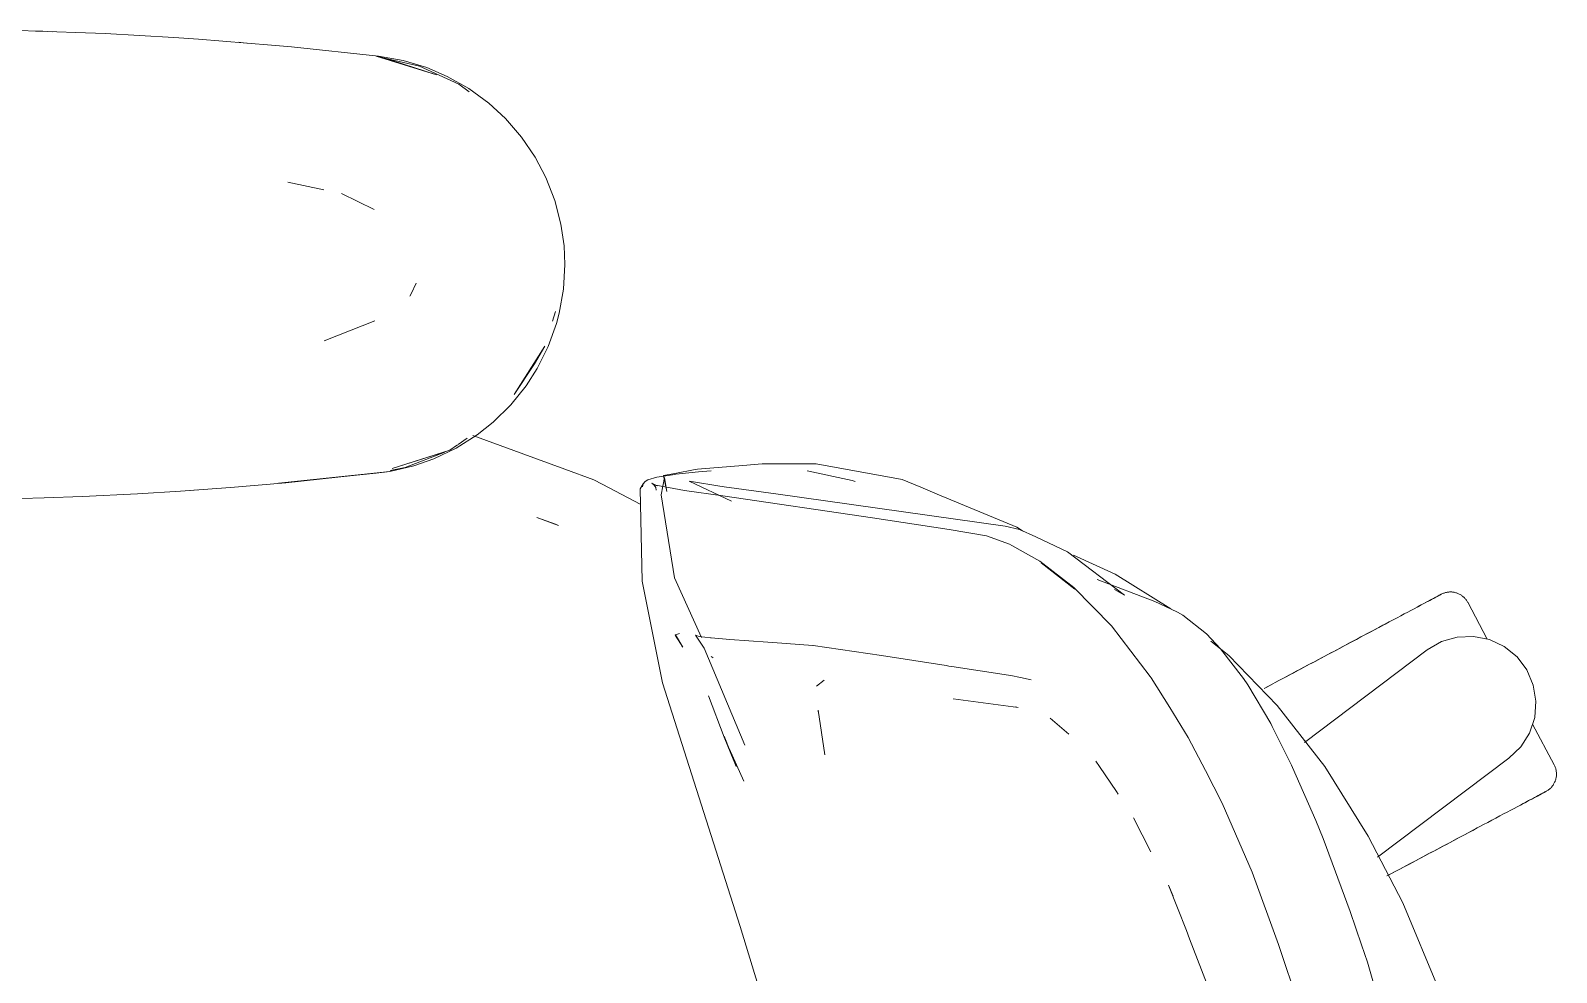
# Model space of a CAD drawing. Header units: millimetres. Extents: x 155920 to 295199, y -4084 to 97293.
# Drawn here: x 160336.6 to 160650.9, y 31957.7 to 32151.8 of the extents above; entities that cross this region are included whole.
import ezdxf

# ---------------------------------------------------------------- set-up
doc = ezdxf.new("R2010")
doc.units = ezdxf.units.MM
doc.header["$MEASUREMENT"] = 0
doc.layers.add('G-IMPT', color=8, linetype='CONTINUOUS', lineweight=9)
doc.layers.add('I-FURN', color=8, linetype='CONTINUOUS', lineweight=9)

msp = doc.modelspace()

# ---------------------------------------------------------------- linework, layer by layer
at = {"layer": 'G-IMPT'}
for p, q in [((160345.93, 32151.37), (160334.17, 32151.76)), ((160339.11, 32151.62), (160337.62, 32151.63)), ((160341.05, 32151.51), (160339.11, 32151.62)), ((160345.93, 32151.37), (160351.96, 32151.11)), ((160366.1, 32150.3), (160351.96, 32151.11)), ((160371.18, 32149.98), (160366.1, 32150.3)), ((160371.18, 32149.98), (160386.24, 32148.73)), ((160379.37, 32149.33), (160381.04, 32149.16)), ((160386.24, 32148.73), (160390.37, 32148.39)), ((160390.37, 32148.39), (160408.3, 32146.48)), ((160407.78, 32146.48), (160420.25, 32142.65)), ((160407.78, 32146.48), (160411.1, 32145.56)), ((160408.3, 32146.48), (160413.34, 32145.58)), ((160416.75, 32144.44), (160408.35, 32146.35)), ((160420.25, 32142.65), (160411.1, 32145.56)), ((160418.2, 32144.12), (160413.34, 32145.58)), ((160416.75, 32144.44), (160424.82, 32140.7)), ((160422.44, 32142.31), (160418.2, 32144.12)), ((160422.44, 32142.31), (160426.88, 32139.79)), ((160426.93, 32139.1), (160424.82, 32140.7)), ((160430.97, 32136.8), (160426.88, 32139.79)), ((160430.97, 32136.8), (160434.4, 32133.63)), ((160437.73, 32129.8), (160434.4, 32133.63)), ((160440.56, 32125.63), (160437.73, 32129.8)), ((160440.56, 32125.63), (160442.75, 32121.47)), ((160442.75, 32121.47), (160444.58, 32116.76)), ((160389.58, 32120.51), (160397.02, 32118.94)), ((160407.41, 32114.91), (160400.63, 32118.17)), ((160445.84, 32111.89), (160444.58, 32116.76)), ((160445.84, 32111.89), (160446.49, 32107.38)), ((160446.66, 32103.53), (160446.49, 32107.38)), ((160446.66, 32103.53), (160446.37, 32098.49)), ((160416.05, 32099.7), (160415.03, 32097.48)), ((160415.03, 32097.48), (160414.74, 32097.03)), ((160446.37, 32098.49), (160445.49, 32093.54)), ((160444.12, 32091.85), (160444.74, 32093.88)), ((160445.49, 32093.54), (160444.92, 32091.41)), ((160397.08, 32087.81), (160407.51, 32091.95)), ((160443.21, 32086.64), (160444.92, 32091.41)), ((160442.56, 32086.74), (160436.24, 32076.79)), ((160442.56, 32086.74), (160440.4, 32083.06)), ((160443.21, 32086.64), (160440.97, 32082.13)), ((160440.4, 32083.06), (160436.24, 32076.79)), ((160440.97, 32082.13), (160438.7, 32078.58)), ((160435.51, 32074.61), (160438.7, 32078.58)), ((160435.51, 32074.61), (160431.91, 32071.06)), ((160431.91, 32071.06), (160428.6, 32068.43)), ((160424.28, 32065.7), (160428.6, 32068.43)), ((160427.71, 32068.32), (160446.65, 32061.37)), ((160422.95, 32065.31), (160411.1, 32061.5)), ((160413.73, 32061.7), (160421.91, 32064.9)), ((160424.28, 32065.7), (160419.7, 32063.51)), ((160422.95, 32065.31), (160420.25, 32064.41)), ((160422.95, 32065.31), (160424.55, 32066.39)), ((160424.67, 32066.47), (160426.53, 32067.73)), ((160410.6, 32060.91), (160415.56, 32062.07)), ((160410.68, 32061.13), (160413.73, 32061.7)), ((160420.25, 32064.41), (160411.1, 32061.5)), ((160419.7, 32063.51), (160415.56, 32062.07)), ((160474.01, 32061.35), (160483.33, 32062.16)), ((160483.33, 32062.16), (160487.29, 32062.5)), ((160491.46, 32062.5), (160487.29, 32062.5)), ((160498.42, 32062.47), (160491.46, 32062.5)), ((160498.42, 32062.47), (160516.12, 32059.23)), ((160389.16, 32058.56), (160377.77, 32057.57)), ((160410.6, 32060.91), (160387.65, 32058.46)), ((160387.65, 32058.46), (160407.78, 32060.58)), ((160410.6, 32060.91), (160389.16, 32058.56)), ((160406.27, 32060.44), (160407.78, 32060.58)), ((160410.6, 32060.91), (160407.78, 32060.58)), ((160446.65, 32061.37), (160452.62, 32059.18)), ((160454.38, 32058.26), (160452.62, 32059.18)), ((160463.2, 32058.83), (160462.82, 32058.34)), ((160463.73, 32059.16), (160463.2, 32058.83)), ((160463.73, 32059.16), (160465.6, 32059.71)), ((160465.09, 32058.11), (160464.58, 32058.51)), ((160465.68, 32057.95), (160464.58, 32058.51)), ((160468.87, 32060.24), (160465.6, 32059.71)), ((160467.2, 32059.65), (160466.51, 32056.06)), ((160469.29, 32060.5), (160466.96, 32060.06)), ((160467.69, 32056.78), (160466.96, 32060.06)), ((160467.69, 32056.78), (160467.2, 32059.65)), ((160468.87, 32060.24), (160469.49, 32060.32)), ((160473.54, 32061.31), (160469.29, 32060.5)), ((160469.49, 32060.32), (160474.18, 32060.83)), ((160472.3, 32058.92), (160481.01, 32054.78)), ((160472.3, 32058.92), (160473.16, 32058.77)), ((160478.19, 32057.94), (160473.16, 32058.77)), ((160474.01, 32061.35), (160473.54, 32061.31)), ((160474.18, 32060.83), (160476.77, 32061.05)), ((160496.56, 32061.06), (160505.87, 32059.02)), ((160505.87, 32059.02), (160506.44, 32058.86)), ((160516.12, 32059.23), (160519.98, 32057.64)), ((160327.12, 32055.16), (160339.42, 32055.45)), ((160347.3, 32055.74), (160339.42, 32055.45)), ((160347.3, 32055.74), (160358.61, 32056.28)), ((160367.48, 32056.84), (160358.61, 32056.28)), ((160367.48, 32056.84), (160377.77, 32057.57)), ((160369.52, 32056.98), (160370.94, 32057.11)), ((160462.28, 32054.11), (160454.38, 32058.26)), ((160462.21, 32057.3), (160462.82, 32058.34)), ((160462.6, 32038.32), (160462.21, 32057.3)), ((160462.69, 32057.72), (160462.82, 32058.34)), ((160462.69, 32057.72), (160462.8, 32058.26)), ((160462.82, 32058.34), (160462.8, 32058.26)), ((160465.68, 32057.95), (160465.06, 32058.12)), ((160465.06, 32058.12), (160471.33, 32057.01)), ((160465.09, 32058.11), (160465.41, 32057.57)), ((160465.49, 32057.07), (160465.41, 32057.57)), ((160469.23, 32039.02), (160466.51, 32056.06)), ((160471.33, 32057.01), (160479.18, 32055.9)), ((160478.19, 32057.94), (160479.48, 32057.73)), ((160479.18, 32055.9), (160510.06, 32051.34)), ((160490.15, 32056.29), (160479.48, 32057.73)), ((160490.15, 32056.29), (160537.36, 32049.61)), ((160523.35, 32056.25), (160519.98, 32057.64)), ((160539.8, 32049.45), (160523.35, 32056.25)), ((160445.34, 32049.78), (160440.88, 32051.41)), ((160440.88, 32051.41), (160444.76, 32050.03)), ((160445.34, 32049.78), (160444.76, 32050.03)), ((160510.06, 32051.34), (160525.82, 32048.95)), ((160537.36, 32049.61), (160540.35, 32048.97)), ((160540.97, 32048.68), (160539.8, 32049.45)), ((160533.49, 32047.65), (160525.82, 32048.95)), ((160533.49, 32047.65), (160538.28, 32045.9)), ((160538.71, 32045.68), (160538.28, 32045.9)), ((160543.72, 32047.4), (160540.35, 32048.97)), ((160543.72, 32047.4), (160550.24, 32044.36)), ((160544.54, 32042.39), (160538.71, 32045.68)), ((160561.95, 32035.42), (160550.24, 32044.36)), ((160551.43, 32043.69), (160560.06, 32039.71)), ((160544.54, 32042.39), (160551.51, 32036.98)), ((160551.72, 32036.67), (160544.77, 32042.07)), ((160544.77, 32042.07), (160548.14, 32039.48)), ((160560.06, 32039.71), (160571.5, 32032.59)), ((160462.6, 32038.32), (160466.79, 32017.36)), ((160469.23, 32039.02), (160474.84, 32026.67)), ((160551.72, 32036.67), (160548.14, 32039.48)), ((160559.24, 32029.07), (160551.51, 32036.98)), ((160556.29, 32038.65), (160568.2, 32034.14)), ((160561.95, 32035.42), (160559.91, 32036.58)), ((160570.42, 32033.07), (160568.2, 32034.14)), ((160572.86, 32031.89), (160570.42, 32033.07)), ((160574, 32031.28), (160572.86, 32031.89)), ((160574, 32031.28), (160578.86, 32027.42)), ((160469.37, 32027.19), (160469.43, 32027.21)), ((160469.37, 32027.19), (160470.96, 32024.73)), ((160470.31, 32027.49), (160469.43, 32027.21)), ((160470.96, 32024.73), (160469.43, 32027.21)), ((160469.43, 32027.21), (160470.92, 32024.74)), ((160474.3, 32026.9), (160473.58, 32027.19)), ((160473.58, 32027.19), (160475.34, 32024.52)), ((160559.24, 32029.07), (160567.26, 32018.64)), ((160578.86, 32027.42), (160581.76, 32024.39)), ((160474.3, 32026.9), (160474.31, 32026.89)), ((160476.69, 32026.6), (160474.31, 32026.89)), ((160475.34, 32024.52), (160483.77, 32004.54)), ((160476.69, 32026.6), (160476.77, 32026.59)), ((160480.65, 32026.3), (160476.77, 32026.59)), ((160488.51, 32025.74), (160480.65, 32026.3)), ((160489.49, 32025.66), (160488.51, 32025.74)), ((160497.73, 32025.05), (160489.49, 32025.66)), ((160497.73, 32025.05), (160497.81, 32025.03)), ((160511.88, 32023), (160497.81, 32025.03)), ((160583.43, 32022.97), (160579.75, 32025.97)), ((160581.76, 32024.39), (160586.47, 32018.26)), ((160476.79, 32022.8), (160477.22, 32022.53)), ((160511.88, 32023), (160525.24, 32020.89)), ((160525.24, 32020.89), (160525.75, 32020.81)), ((160526.36, 32020.71), (160525.75, 32020.81)), ((160526.36, 32020.71), (160538.08, 32018.91)), ((160583.43, 32022.97), (160593.38, 32012.68)), ((160498.47, 32016.66), (160500.11, 32017.93)), ((160538.08, 32018.91), (160538.55, 32018.84)), ((160540.53, 32018.42), (160538.55, 32018.84)), ((160542.7, 32017.96), (160540.53, 32018.42)), ((160567.43, 32018.38), (160567.26, 32018.64)), ((160571.31, 32012.28), (160567.43, 32018.38)), ((160586.47, 32018.26), (160587.33, 32016.97)), ((160482.78, 31967.12), (160466.79, 32017.36)), ((160479.47, 32006.18), (160476.22, 32014.65)), ((160592.07, 32008.97), (160587.33, 32016.97)), ((160498.83, 32011.71), (160500.23, 32002.54)), ((160498.83, 32011.71), (160498.87, 32011.36)), ((160526.66, 32014.03), (160540.02, 32012.25)), ((160540.02, 32012.25), (160539.54, 32012.4)), ((160571.31, 32012.28), (160575.08, 32006.06)), ((160603.19, 32000.08), (160593.38, 32012.68)), ((160550.51, 32006.75), (160546.61, 32010.09)), ((160592.37, 32008.38), (160592.07, 32008.97)), ((160592.37, 32008.38), (160596.37, 32000.37)), ((160481.49, 32001.28), (160479.47, 32006.38)), ((160479.47, 32006.38), (160481.94, 32000.13)), ((160479.47, 32006.18), (160481.49, 32001.28)), ((160578.65, 31999.27), (160575.08, 32006.06)), ((160480.5, 32003.8), (160483.54, 31997.08)), ((160556.79, 32000.12), (160556.04, 32001.22)), ((160556.79, 32000.12), (160560.28, 31994.99)), ((160578.65, 31999.27), (160582.04, 31992.54)), ((160596.59, 31999.92), (160596.37, 32000.37)), ((160596.59, 31999.92), (160601.37, 31988.96)), ((160612.16, 31985.78), (160603.19, 32000.08)), ((160560.28, 31994.99), (160560.68, 31994.41)), ((160588.22, 31978.31), (160582.04, 31992.54)), ((160563.81, 31989.51), (160567.36, 31982.54)), ((160601.37, 31988.96), (160602.85, 31985.28)), ((160608.45, 31970.21), (160602.85, 31985.28)), ((160619.26, 31972.01), (160612.16, 31985.78)), ((160593.68, 31963.43), (160588.22, 31978.31)), ((160574.71, 31966.35), (160570.99, 31975.68)), ((160570.99, 31975.68), (160571.98, 31973.43)), ((160626.77, 31954.03), (160619.26, 31972.01)), ((160608.45, 31970.21), (160610.79, 31963.39)), ((160491.97, 31937.15), (160482.78, 31967.12)), ((160575.37, 31964.62), (160574.71, 31966.35)), ((160582.09, 31947.18), (160575.37, 31964.62)), ((160593.68, 31963.43), (160598.68, 31948.52)), ((160611.98, 31959.78), (160610.79, 31963.39)), ((160611.98, 31959.78), (160620.92, 31928.96))]:
    msp.add_line(p, q, dxfattribs=at)
at = {"layer": 'I-FURN'}
for p, q in [((160622.82, 32033.27), (160622.24, 32032.96)), ((160622.51, 32033.11), (160623.08, 32033.41)), ((160623.37, 32033.56), (160622.82, 32033.27)), ((160623.08, 32033.41), (160623.61, 32033.69)), ((160623.89, 32033.84), (160623.37, 32033.56)), ((160623.61, 32033.69), (160624.11, 32033.96)), ((160624.37, 32034.1), (160623.89, 32033.84)), ((160624.11, 32033.96), (160624.58, 32034.21)), ((160624.82, 32034.33), (160624.37, 32034.1)), ((160624.58, 32034.21), (160625.01, 32034.44)), ((160625.23, 32034.55), (160624.82, 32034.33)), ((160625.01, 32034.44), (160625.4, 32034.65)), ((160625.6, 32034.75), (160625.23, 32034.55)), ((160625.4, 32034.65), (160625.76, 32034.83)), ((160625.93, 32034.93), (160625.6, 32034.75)), ((160625.76, 32034.83), (160626.08, 32035)), ((160626.23, 32035.09), (160625.93, 32034.93)), ((160626.08, 32035), (160626.35, 32035.15)), ((160626.49, 32035.22), (160626.23, 32035.09)), ((160626.35, 32035.15), (160626.6, 32035.28)), ((160626.71, 32035.34), (160626.49, 32035.22)), ((160626.6, 32035.28), (160626.8, 32035.39)), ((160626.89, 32035.44), (160626.71, 32035.34)), ((160626.8, 32035.39), (160626.96, 32035.47)), ((160627.03, 32035.51), (160626.89, 32035.44)), ((160626.96, 32035.47), (160627.08, 32035.54)), ((160627.13, 32035.56), (160627.03, 32035.51)), ((160627.08, 32035.54), (160627.16, 32035.58)), ((160627.19, 32035.6), (160627.13, 32035.56)), ((160627.16, 32035.58), (160627.2, 32035.6)), ((160627.21, 32035.61), (160627.19, 32035.6)), ((160627.2, 32035.6), (160627.21, 32035.61)), ((160627.21, 32035.61), (160627.35, 32035.68)), ((160627.35, 32035.68), (160627.5, 32035.75)), ((160627.5, 32035.75), (160627.65, 32035.81)), ((160627.65, 32035.81), (160627.8, 32035.86)), ((160627.8, 32035.86), (160627.95, 32035.91)), ((160627.95, 32035.91), (160628.11, 32035.95)), ((160628.11, 32035.95), (160628.27, 32035.99)), ((160628.27, 32035.99), (160628.43, 32036.02)), ((160628.43, 32036.02), (160628.58, 32036.04)), ((160628.58, 32036.04), (160628.75, 32036.06)), ((160628.75, 32036.06), (160628.91, 32036.07)), ((160628.91, 32036.07), (160629.07, 32036.08)), ((160629.07, 32036.08), (160629.23, 32036.08)), ((160629.23, 32036.08), (160629.39, 32036.07)), ((160629.39, 32036.07), (160629.55, 32036.05)), ((160629.55, 32036.05), (160629.71, 32036.03)), ((160629.71, 32036.03), (160629.87, 32036)), ((160629.87, 32036), (160630.03, 32035.97)), ((160630.03, 32035.97), (160630.18, 32035.93)), ((160630.18, 32035.93), (160630.34, 32035.88)), ((160630.34, 32035.88), (160630.49, 32035.83)), ((160630.49, 32035.83), (160630.64, 32035.77)), ((160630.64, 32035.77), (160630.79, 32035.71)), ((160630.79, 32035.71), (160630.93, 32035.64)), ((160630.93, 32035.64), (160631.07, 32035.56)), ((160631.07, 32035.56), (160631.21, 32035.48)), ((160631.21, 32035.48), (160631.35, 32035.39)), ((160631.35, 32035.39), (160631.48, 32035.3)), ((160631.48, 32035.3), (160631.61, 32035.2)), ((160631.61, 32035.2), (160631.73, 32035.1)), ((160631.73, 32035.1), (160631.85, 32034.99)), ((160631.85, 32034.99), (160631.97, 32034.88)), ((160631.97, 32034.88), (160632.08, 32034.76)), ((160632.08, 32034.76), (160632.19, 32034.64)), ((160632.19, 32034.64), (160632.29, 32034.52)), ((160632.29, 32034.52), (160632.38, 32034.39)), ((160632.38, 32034.39), (160632.47, 32034.25)), ((160632.47, 32034.25), (160632.56, 32034.12)), ((160632.56, 32034.12), (160632.64, 32033.98)), ((160632.64, 32033.98), (160632.66, 32033.94)), ((160636.69, 32026.36), (160632.66, 32033.94)), ((160617.3, 32030.34), (160616.49, 32029.91)), ((160618.09, 32030.76), (160617.3, 32030.34)), ((160618.85, 32031.16), (160618.09, 32030.76)), ((160619.59, 32031.55), (160618.85, 32031.16)), ((160620.29, 32031.93), (160619.59, 32031.55)), ((160620.97, 32032.29), (160620.29, 32031.93)), ((160621.62, 32032.63), (160620.97, 32032.29)), ((160622.24, 32032.96), (160621.62, 32032.63)), ((160611.18, 32027.08), (160610.24, 32026.58)), ((160610.67, 32026.81), (160611.61, 32027.31)), ((160612.11, 32027.58), (160611.18, 32027.08)), ((160611.61, 32027.31), (160612.53, 32027.8)), ((160613.02, 32028.06), (160612.11, 32027.58)), ((160612.53, 32027.8), (160613.44, 32028.28)), ((160613.92, 32028.54), (160613.02, 32028.06)), ((160613.44, 32028.28), (160614.33, 32028.76)), ((160614.8, 32029.01), (160613.92, 32028.54)), ((160614.33, 32028.76), (160615.19, 32029.22)), ((160615.65, 32029.46), (160614.8, 32029.01)), ((160615.19, 32029.22), (160616.04, 32029.67)), ((160616.49, 32029.91), (160615.65, 32029.46)), ((160599, 32005.08), (160624.32, 32024.16)), ((160605.35, 32023.98), (160604.35, 32023.45)), ((160604.81, 32023.7), (160605.81, 32024.23)), ((160606.35, 32024.51), (160605.35, 32023.98)), ((160605.81, 32024.23), (160606.8, 32024.75)), ((160607.33, 32025.04), (160606.35, 32024.51)), ((160606.8, 32024.75), (160607.78, 32025.28)), ((160608.31, 32025.56), (160607.33, 32025.04)), ((160607.78, 32025.28), (160608.76, 32025.8)), ((160609.28, 32026.07), (160608.31, 32025.56)), ((160608.76, 32025.8), (160609.72, 32026.31)), ((160610.24, 32026.58), (160609.28, 32026.07)), ((160609.72, 32026.31), (160610.67, 32026.81)), ((160624.32, 32024.16), (160627.23, 32025.85)), ((160627.23, 32025.85), (160630.47, 32026.79)), ((160630.47, 32026.79), (160633.84, 32026.93)), ((160633.84, 32026.93), (160637.15, 32026.26)), ((160637.15, 32026.26), (160640.2, 32024.82)), ((160640.2, 32024.82), (160642.82, 32022.69)), ((160599.33, 32020.78), (160598.34, 32020.25)), ((160598.79, 32020.5), (160599.79, 32021.03)), ((160600.33, 32021.32), (160599.33, 32020.78)), ((160599.79, 32021.03), (160600.8, 32021.56)), ((160601.34, 32021.85), (160600.33, 32021.32)), ((160600.8, 32021.56), (160601.8, 32022.1)), ((160602.34, 32022.39), (160601.34, 32021.85)), ((160601.8, 32022.1), (160602.81, 32022.63)), ((160603.35, 32022.92), (160602.34, 32022.39)), ((160602.81, 32022.63), (160603.81, 32023.16)), ((160604.35, 32023.45), (160603.35, 32022.92)), ((160603.81, 32023.16), (160604.81, 32023.7)), ((160642.82, 32022.69), (160644.85, 32020)), ((160593.47, 32017.67), (160592.53, 32017.17)), ((160592.96, 32017.4), (160593.91, 32017.9)), ((160594.42, 32018.17), (160593.47, 32017.67)), ((160593.91, 32017.9), (160594.87, 32018.41)), ((160595.39, 32018.69), (160594.42, 32018.17)), ((160594.87, 32018.41), (160595.83, 32018.92)), ((160596.36, 32019.2), (160595.39, 32018.69)), ((160595.83, 32018.92), (160596.81, 32019.44)), ((160597.35, 32019.73), (160596.36, 32019.2)), ((160596.81, 32019.44), (160597.8, 32019.97)), ((160598.34, 32020.25), (160597.35, 32019.73)), ((160597.8, 32019.97), (160598.79, 32020.5)), ((160644.85, 32020), (160646.17, 32016.9)), ((160591.61, 32016.68), (160590.71, 32016.2)), ((160591.12, 32016.42), (160592.03, 32016.9)), ((160592.53, 32017.17), (160591.61, 32016.68)), ((160592.03, 32016.9), (160592.96, 32017.4)), ((160646.17, 32016.9), (160646.72, 32013.57)), ((160646.72, 32013.57), (160646.45, 32010.21)), ((160646.45, 32010.21), (160645.39, 32007)), ((160650.47, 32000.44), (160646, 32008.85)), ((160645.39, 32007), (160643.59, 32004.15)), ((160643.59, 32004.15), (160641.16, 32001.81)), ((160641.16, 32001.81), (160614.09, 31981.42)), ((160650.47, 32000.44), (160650.55, 32000.3)), ((160650.55, 32000.3), (160650.61, 32000.15)), ((160650.61, 32000.15), (160650.67, 32000)), ((160650.67, 32000), (160650.73, 31999.85)), ((160650.73, 31999.85), (160650.78, 31999.7)), ((160650.78, 31999.7), (160650.82, 31999.54)), ((160650.82, 31999.54), (160650.86, 31999.38)), ((160650.86, 31999.38), (160650.89, 31999.23)), ((160650.89, 31999.23), (160650.91, 31999.07)), ((160650.91, 31999.07), (160650.93, 31998.91)), ((160650.93, 31998.91), (160650.94, 31998.75)), ((160650.94, 31998.75), (160650.94, 31998.58)), ((160649.63, 31995.57), (160649.51, 31995.47)), ((160649.75, 31995.68), (160649.63, 31995.57)), ((160649.86, 31995.8), (160649.75, 31995.68)), ((160649.97, 31995.92), (160649.86, 31995.8)), ((160650.07, 31996.04), (160649.97, 31995.92)), ((160650.17, 31996.17), (160650.07, 31996.04)), ((160650.26, 31996.3), (160650.17, 31996.17)), ((160650.35, 31996.44), (160650.26, 31996.3)), ((160650.43, 31996.58), (160650.35, 31996.44)), ((160650.5, 31996.72), (160650.43, 31996.58)), ((160650.57, 31996.86), (160650.5, 31996.72)), ((160650.64, 31997.01), (160650.57, 31996.86)), ((160650.7, 31997.16), (160650.64, 31997.01)), ((160650.75, 31997.31), (160650.7, 31997.16)), ((160650.8, 31997.47), (160650.75, 31997.31)), ((160650.84, 31997.63), (160650.8, 31997.47)), ((160650.87, 31997.78), (160650.84, 31997.63)), ((160650.9, 31997.94), (160650.87, 31997.78)), ((160650.92, 31998.1), (160650.9, 31997.94)), ((160650.93, 31998.26), (160650.92, 31998.1)), ((160650.94, 31998.42), (160650.93, 31998.26)), ((160650.94, 31998.58), (160650.94, 31998.42)), ((160643.5, 31992.17), (160644.1, 31992.49)), ((160644.42, 31992.66), (160643.83, 31992.35)), ((160644.1, 31992.49), (160644.67, 31992.79)), ((160644.97, 31992.95), (160644.42, 31992.66)), ((160644.67, 31992.79), (160645.21, 31993.08)), ((160645.48, 31993.22), (160644.97, 31992.95)), ((160645.21, 31993.08), (160645.71, 31993.34)), ((160645.97, 31993.48), (160645.48, 31993.22)), ((160645.71, 31993.34), (160646.18, 31993.59)), ((160646.41, 31993.72), (160645.97, 31993.48)), ((160646.18, 31993.59), (160646.6, 31993.82)), ((160646.82, 31993.94), (160646.41, 31993.72)), ((160646.6, 31993.82), (160647, 31994.03)), ((160647.19, 31994.13), (160646.82, 31993.94)), ((160647, 31994.03), (160647.35, 31994.22)), ((160647.53, 31994.31), (160647.19, 31994.13)), ((160647.35, 31994.22), (160647.67, 31994.39)), ((160647.83, 31994.47), (160647.53, 31994.31)), ((160647.67, 31994.39), (160647.95, 31994.54)), ((160648.09, 31994.61), (160647.83, 31994.47)), ((160647.95, 31994.54), (160648.19, 31994.66)), ((160648.3, 31994.72), (160648.09, 31994.61)), ((160648.19, 31994.66), (160648.39, 31994.77)), ((160648.48, 31994.82), (160648.3, 31994.72)), ((160648.39, 31994.77), (160648.55, 31994.86)), ((160648.63, 31994.89), (160648.48, 31994.82)), ((160648.55, 31994.86), (160648.68, 31994.92)), ((160648.73, 31994.95), (160648.63, 31994.89)), ((160648.68, 31994.92), (160648.76, 31994.97)), ((160648.79, 31994.98), (160648.73, 31994.95)), ((160648.76, 31994.97), (160648.8, 31994.99)), ((160648.81, 31994.99), (160648.79, 31994.98)), ((160648.8, 31994.99), (160648.81, 31994.99)), ((160648.84, 31995.01), (160648.81, 31994.99)), ((160648.98, 31995.09), (160648.84, 31995.01)), ((160649.12, 31995.18), (160648.98, 31995.09)), ((160649.25, 31995.27), (160649.12, 31995.18)), ((160649.38, 31995.36), (160649.25, 31995.27)), ((160649.51, 31995.47), (160649.38, 31995.36)), ((160637.64, 31989.05), (160638.46, 31989.49)), ((160638.46, 31989.49), (160639.26, 31989.92)), ((160639.26, 31989.92), (160640.04, 31990.33)), ((160640.04, 31990.33), (160640.79, 31990.73)), ((160640.79, 31990.73), (160641.51, 31991.11)), ((160641.51, 31991.11), (160642.2, 31991.48)), ((160642.2, 31991.48), (160642.87, 31991.83)), ((160642.87, 31991.83), (160643.5, 31992.17)), ((160631.32, 31985.69), (160632.27, 31986.2)), ((160632.78, 31986.47), (160631.83, 31985.97)), ((160632.27, 31986.2), (160633.21, 31986.7)), ((160633.71, 31986.96), (160632.78, 31986.47)), ((160633.21, 31986.7), (160634.13, 31987.19)), ((160634.62, 31987.45), (160633.71, 31986.96)), ((160634.13, 31987.19), (160635.03, 31987.67)), ((160635.03, 31987.67), (160635.92, 31988.14)), ((160635.92, 31988.14), (160636.79, 31988.6)), ((160636.79, 31988.6), (160637.64, 31989.05)), ((160625.41, 31982.55), (160626.41, 31983.08)), ((160626.95, 31983.37), (160625.95, 31982.84)), ((160626.41, 31983.08), (160627.41, 31983.61)), ((160627.94, 31983.9), (160626.95, 31983.37)), ((160627.41, 31983.61), (160628.4, 31984.14)), ((160628.93, 31984.42), (160627.94, 31983.9)), ((160628.4, 31984.14), (160629.38, 31984.66)), ((160629.91, 31984.94), (160628.93, 31984.42)), ((160629.38, 31984.66), (160630.35, 31985.18)), ((160630.88, 31985.46), (160629.91, 31984.94)), ((160630.35, 31985.18), (160631.32, 31985.69)), ((160631.83, 31985.97), (160630.88, 31985.46)), ((160619.4, 31979.35), (160620.39, 31979.88)), ((160620.93, 31980.17), (160619.93, 31979.64)), ((160620.39, 31979.88), (160621.39, 31980.41)), ((160621.93, 31980.7), (160620.93, 31980.17)), ((160621.39, 31980.41), (160622.39, 31980.95)), ((160622.93, 31981.23), (160621.93, 31980.7)), ((160622.39, 31980.95), (160623.4, 31981.48)), ((160623.94, 31981.77), (160622.93, 31981.23)), ((160623.4, 31981.48), (160624.4, 31982.02)), ((160624.94, 31982.3), (160623.94, 31981.77)), ((160624.4, 31982.02), (160625.41, 31982.55)), ((160625.95, 31982.84), (160624.94, 31982.3)), ((160616.98, 31978.07), (160616.02, 31977.56)), ((160616.46, 31977.79), (160617.43, 31978.31)), ((160617.96, 31978.59), (160616.98, 31978.07)), ((160617.43, 31978.31), (160618.41, 31978.83)), ((160618.94, 31979.11), (160617.96, 31978.59)), ((160618.41, 31978.83), (160619.4, 31979.35)), ((160619.93, 31979.64), (160618.94, 31979.11))]:
    msp.add_line(p, q, dxfattribs=at)

doc.saveas('drawing.dxf')
